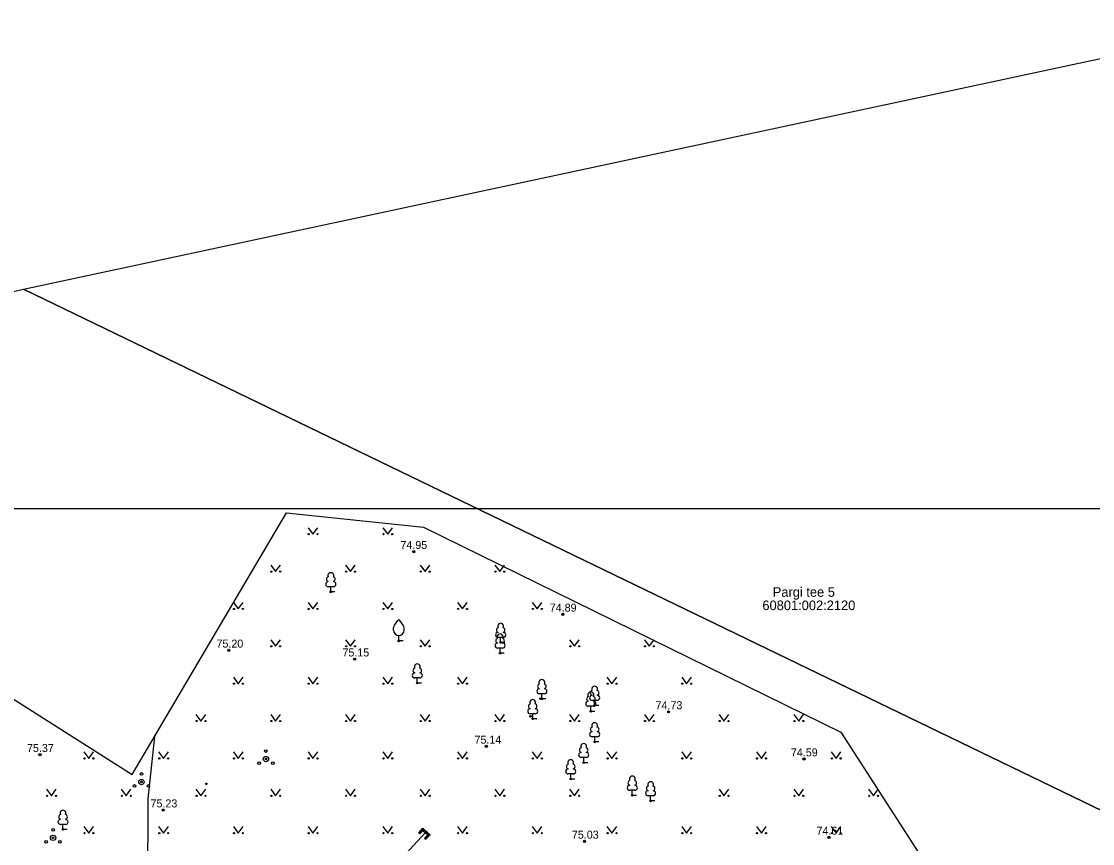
# Model space of a CAD drawing. Extents: x 629558 to 630049, y 6441509 to 6441980.
# Drawn here: x 629723.1 to 629823.4, y 6441903.2 to 6441980.2 of the extents above; entities that cross this region are included whole.
import ezdxf

# ---------------------------------------------------------------- set-up
doc = ezdxf.new("R2010")
doc.units = 0
for name, color, linetype in [('AED', 7, 'Continuous'), ('joonside', 7, 'Continuous'), ('KORGUS-EH2000', 7, 'Continuous'), ('Level 42', 7, 'Continuous'), ('MOOTMPUNKT', 7, 'Continuous'), ('MOOTPIIR', 7, 'Continuous'), ('SITRASS', 7, 'Continuous'), ('SKTRASS', 7, 'Continuous'), ('VORMISTUS', 7, 'Continuous')]:
    doc.layers.add(name, color=color, linetype=linetype)

msp = doc.modelspace()

# ---------------------------------------------------------------- linework, layer by layer
at = {"layer": 'AED'}
msp.add_lwpolyline([(629735.53, 6441913.25), (629734.91, 6441907.42), (629734.87, 6441899.27)], dxfattribs=at)
at = {"layer": 'joonside'}
for points in [[(629899.8, 6441862.7), (629889.51, 6441864.24), (629878.34, 6441864.74), (629866.47, 6441861.8), (629854.17, 6441857.5), (629840.49, 6441851.53), (629799.59, 6441827.08), (629776.26, 6441816.67), (629763.34, 6441812.24), (629753.14, 6441810.29), (629748, 6441809.34), (629742.31, 6441809.66), (629627.89, 6441878.34), (629564.99, 6441916.53), (629575.64, 6441935.2), (629637.1, 6441897.39), (629655.92, 6441928.9), (629594.87, 6441966.89), (629599.81, 6441980.25), (629667.33, 6441942.19), (629723.26, 6441955.17), (629845.35, 6441896.13), (629863.71, 6441923.54), (629898.78, 6441864.56)], [(629830.84, 6441978.2), (629863.71, 6441923.54), (629845.35, 6441896.13), (629723.26, 6441955.17)]]:
    msp.add_lwpolyline(points, close=True, dxfattribs=at)
at = {"layer": 'KORGUS-EH2000'}
for centre in [(629759.82, 6441930.58), (629773.78, 6441924.71), (629742.49, 6441921.34), (629754.28, 6441920.51), (629783.68, 6441915.57), (629766.61, 6441912.34), (629724.8, 6441911.56), (629796.36, 6441911.15), (629736.34, 6441906.37), (629798.71, 6441903.81), (629775.8, 6441903.44)]:
    msp.add_circle(centre, 0.1, dxfattribs=at)
at = {"layer": 'Level 42'}
for p, q in [((629749.91, 6441932.82), (629750.37, 6441932.21)), ((629750.37, 6441932.21), (629750.82, 6441932.82)), ((629756.91, 6441932.82), (629757.37, 6441932.21)), ((629757.37, 6441932.21), (629757.82, 6441932.82)), ((629746.41, 6441929.32), (629746.87, 6441928.71)), ((629746.87, 6441928.71), (629747.32, 6441929.32)), ((629753.41, 6441929.32), (629753.87, 6441928.71)), ((629753.87, 6441928.71), (629754.32, 6441929.32)), ((629760.41, 6441929.32), (629760.87, 6441928.71)), ((629760.87, 6441928.71), (629761.32, 6441929.32)), ((629767.41, 6441929.32), (629767.87, 6441928.71)), ((629767.87, 6441928.71), (629768.32, 6441929.32)), ((629742.91, 6441925.82), (629743.37, 6441925.21)), ((629743.37, 6441925.21), (629743.82, 6441925.82)), ((629749.91, 6441925.82), (629750.37, 6441925.21)), ((629750.37, 6441925.21), (629750.82, 6441925.82)), ((629756.91, 6441925.82), (629757.37, 6441925.21)), ((629757.37, 6441925.21), (629757.82, 6441925.82)), ((629763.91, 6441925.82), (629764.37, 6441925.21)), ((629764.37, 6441925.21), (629764.82, 6441925.82)), ((629770.91, 6441925.82), (629771.37, 6441925.21)), ((629771.37, 6441925.21), (629771.82, 6441925.82)), ((629746.41, 6441922.32), (629746.87, 6441921.71)), ((629746.87, 6441921.71), (629747.32, 6441922.32)), ((629753.41, 6441922.32), (629753.87, 6441921.71)), ((629753.87, 6441921.71), (629754.32, 6441922.32)), ((629760.41, 6441922.32), (629760.87, 6441921.71)), ((629760.87, 6441921.71), (629761.32, 6441922.32)), ((629774.41, 6441922.32), (629774.87, 6441921.71)), ((629774.87, 6441921.71), (629775.32, 6441922.32)), ((629781.41, 6441922.32), (629781.87, 6441921.71)), ((629781.87, 6441921.71), (629782.32, 6441922.32)), ((629742.91, 6441918.82), (629743.37, 6441918.21)), ((629743.37, 6441918.21), (629743.82, 6441918.82)), ((629749.91, 6441918.82), (629750.37, 6441918.21)), ((629750.37, 6441918.21), (629750.82, 6441918.82)), ((629756.91, 6441918.82), (629757.37, 6441918.21)), ((629757.37, 6441918.21), (629757.82, 6441918.82)), ((629763.91, 6441918.82), (629764.37, 6441918.21)), ((629764.37, 6441918.21), (629764.82, 6441918.82)), ((629777.91, 6441918.82), (629778.37, 6441918.21)), ((629778.37, 6441918.21), (629778.82, 6441918.82)), ((629784.91, 6441918.82), (629785.37, 6441918.21)), ((629785.37, 6441918.21), (629785.82, 6441918.82)), ((629739.41, 6441915.32), (629739.87, 6441914.71)), ((629739.87, 6441914.71), (629740.32, 6441915.32)), ((629746.41, 6441915.32), (629746.87, 6441914.71)), ((629746.87, 6441914.71), (629747.32, 6441915.32)), ((629753.41, 6441915.32), (629753.87, 6441914.71)), ((629753.87, 6441914.71), (629754.32, 6441915.32)), ((629760.41, 6441915.32), (629760.87, 6441914.71)), ((629760.87, 6441914.71), (629761.32, 6441915.32)), ((629767.41, 6441915.32), (629767.87, 6441914.71)), ((629767.87, 6441914.71), (629768.32, 6441915.32)), ((629774.41, 6441915.32), (629774.87, 6441914.71)), ((629774.87, 6441914.71), (629775.32, 6441915.32)), ((629781.41, 6441915.32), (629781.87, 6441914.71)), ((629781.87, 6441914.71), (629782.32, 6441915.32)), ((629788.41, 6441915.32), (629788.87, 6441914.71)), ((629788.87, 6441914.71), (629789.32, 6441915.32)), ((629795.41, 6441915.32), (629795.87, 6441914.71)), ((629795.87, 6441914.71), (629796.32, 6441915.32)), ((629728.91, 6441911.82), (629729.37, 6441911.21)), ((629729.37, 6441911.21), (629729.82, 6441911.82)), ((629735.91, 6441911.82), (629736.37, 6441911.21)), ((629736.37, 6441911.21), (629736.82, 6441911.82)), ((629742.91, 6441911.82), (629743.37, 6441911.21)), ((629743.37, 6441911.21), (629743.82, 6441911.82)), ((629749.91, 6441911.82), (629750.37, 6441911.21)), ((629750.37, 6441911.21), (629750.82, 6441911.82)), ((629756.91, 6441911.82), (629757.37, 6441911.21)), ((629757.37, 6441911.21), (629757.82, 6441911.82)), ((629763.91, 6441911.82), (629764.37, 6441911.21)), ((629764.37, 6441911.21), (629764.82, 6441911.82)), ((629770.91, 6441911.82), (629771.37, 6441911.21)), ((629771.37, 6441911.21), (629771.82, 6441911.82)), ((629777.91, 6441911.82), (629778.37, 6441911.21)), ((629778.37, 6441911.21), (629778.82, 6441911.82)), ((629784.91, 6441911.82), (629785.37, 6441911.21)), ((629785.37, 6441911.21), (629785.82, 6441911.82)), ((629791.91, 6441911.82), (629792.37, 6441911.21)), ((629792.37, 6441911.21), (629792.82, 6441911.82)), ((629798.91, 6441911.82), (629799.37, 6441911.21)), ((629799.37, 6441911.21), (629799.82, 6441911.82)), ((629725.41, 6441908.32), (629725.87, 6441907.71)), ((629725.87, 6441907.71), (629726.32, 6441908.32)), ((629732.41, 6441908.32), (629732.87, 6441907.71)), ((629732.87, 6441907.71), (629733.32, 6441908.32)), ((629739.41, 6441908.32), (629739.87, 6441907.71)), ((629739.87, 6441907.71), (629740.32, 6441908.32)), ((629746.41, 6441908.32), (629746.87, 6441907.71)), ((629746.87, 6441907.71), (629747.32, 6441908.32)), ((629753.41, 6441908.32), (629753.87, 6441907.71)), ((629753.87, 6441907.71), (629754.32, 6441908.32)), ((629760.41, 6441908.32), (629760.87, 6441907.71)), ((629760.87, 6441907.71), (629761.32, 6441908.32)), ((629767.41, 6441908.32), (629767.87, 6441907.71)), ((629767.87, 6441907.71), (629768.32, 6441908.32)), ((629774.41, 6441908.32), (629774.87, 6441907.71)), ((629774.87, 6441907.71), (629775.32, 6441908.32)), ((629788.41, 6441908.32), (629788.87, 6441907.71)), ((629788.87, 6441907.71), (629789.32, 6441908.32)), ((629795.41, 6441908.32), (629795.87, 6441907.71)), ((629795.87, 6441907.71), (629796.32, 6441908.32)), ((629802.41, 6441908.32), (629802.87, 6441907.71)), ((629802.87, 6441907.71), (629803.32, 6441908.32)), ((629728.91, 6441904.82), (629729.37, 6441904.21)), ((629729.37, 6441904.21), (629729.82, 6441904.82)), ((629735.91, 6441904.82), (629736.37, 6441904.21)), ((629736.37, 6441904.21), (629736.82, 6441904.82)), ((629742.91, 6441904.82), (629743.37, 6441904.21)), ((629743.37, 6441904.21), (629743.82, 6441904.82)), ((629749.91, 6441904.82), (629750.37, 6441904.21)), ((629750.37, 6441904.21), (629750.82, 6441904.82)), ((629756.91, 6441904.82), (629757.37, 6441904.21)), ((629757.37, 6441904.21), (629757.82, 6441904.82)), ((629763.91, 6441904.82), (629764.37, 6441904.21)), ((629764.37, 6441904.21), (629764.82, 6441904.82)), ((629770.91, 6441904.82), (629771.37, 6441904.21)), ((629771.37, 6441904.21), (629771.82, 6441904.82)), ((629777.91, 6441904.82), (629778.37, 6441904.21)), ((629778.37, 6441904.21), (629778.82, 6441904.82)), ((629784.91, 6441904.82), (629785.37, 6441904.21)), ((629785.37, 6441904.21), (629785.82, 6441904.82)), ((629791.91, 6441904.82), (629792.37, 6441904.21)), ((629792.37, 6441904.21), (629792.82, 6441904.82)), ((629798.91, 6441904.82), (629799.37, 6441904.21)), ((629799.37, 6441904.21), (629799.82, 6441904.82))]:
    msp.add_line(p, q, dxfattribs=at)
for centre in [(629749.97, 6441932.21), (629750.8, 6441932.21), (629756.97, 6441932.21), (629757.8, 6441932.21), (629746.47, 6441928.71), (629747.3, 6441928.71), (629753.47, 6441928.71), (629754.3, 6441928.71), (629760.47, 6441928.71), (629761.3, 6441928.71), (629767.47, 6441928.71), (629768.3, 6441928.71), (629742.97, 6441925.21), (629743.8, 6441925.21), (629749.97, 6441925.21), (629750.8, 6441925.21), (629756.97, 6441925.21), (629757.8, 6441925.21), (629763.97, 6441925.21), (629764.8, 6441925.21), (629770.97, 6441925.21), (629771.8, 6441925.21), (629746.47, 6441921.71), (629747.3, 6441921.71), (629753.47, 6441921.71), (629754.3, 6441921.71), (629760.47, 6441921.71), (629761.3, 6441921.71), (629774.47, 6441921.71), (629775.3, 6441921.71), (629781.47, 6441921.71), (629782.3, 6441921.71), (629742.97, 6441918.21), (629743.8, 6441918.21), (629749.97, 6441918.21), (629750.8, 6441918.21), (629756.97, 6441918.21), (629757.8, 6441918.21), (629763.97, 6441918.21), (629764.8, 6441918.21), (629777.97, 6441918.21), (629778.8, 6441918.21), (629784.97, 6441918.21), (629785.8, 6441918.21), (629739.47, 6441914.71), (629740.3, 6441914.71), (629746.47, 6441914.71), (629747.3, 6441914.71), (629753.47, 6441914.71), (629754.3, 6441914.71), (629760.47, 6441914.71), (629761.3, 6441914.71), (629767.47, 6441914.71), (629768.3, 6441914.71), (629774.47, 6441914.71), (629775.3, 6441914.71), (629781.47, 6441914.71), (629782.3, 6441914.71), (629788.47, 6441914.71), (629789.3, 6441914.71), (629795.47, 6441914.71), (629796.3, 6441914.71), (629728.97, 6441911.21), (629729.8, 6441911.21), (629735.97, 6441911.21), (629736.8, 6441911.21), (629742.97, 6441911.21), (629743.8, 6441911.21), (629749.97, 6441911.21), (629750.8, 6441911.21), (629756.97, 6441911.21), (629757.8, 6441911.21), (629763.97, 6441911.21), (629764.8, 6441911.21), (629770.97, 6441911.21), (629771.8, 6441911.21), (629777.97, 6441911.21), (629778.8, 6441911.21), (629784.97, 6441911.21), (629785.8, 6441911.21), (629791.97, 6441911.21), (629792.8, 6441911.21), (629798.97, 6441911.21), (629799.8, 6441911.21), (629725.47, 6441907.71), (629726.3, 6441907.71), (629732.47, 6441907.71), (629733.3, 6441907.71), (629739.47, 6441907.71), (629740.3, 6441907.71), (629746.47, 6441907.71), (629747.3, 6441907.71), (629753.47, 6441907.71), (629754.3, 6441907.71), (629760.47, 6441907.71), (629761.3, 6441907.71), (629767.47, 6441907.71), (629768.3, 6441907.71), (629774.47, 6441907.71), (629775.3, 6441907.71), (629788.47, 6441907.71), (629789.3, 6441907.71), (629795.47, 6441907.71), (629796.3, 6441907.71), (629802.47, 6441907.71), (629803.3, 6441907.71), (629728.97, 6441904.21), (629729.8, 6441904.21), (629735.97, 6441904.21), (629736.8, 6441904.21), (629742.97, 6441904.21), (629743.8, 6441904.21), (629749.97, 6441904.21), (629750.8, 6441904.21), (629756.97, 6441904.21), (629757.8, 6441904.21), (629763.97, 6441904.21), (629764.8, 6441904.21), (629770.97, 6441904.21), (629771.8, 6441904.21), (629777.97, 6441904.21), (629778.8, 6441904.21), (629784.97, 6441904.21), (629785.8, 6441904.21), (629791.97, 6441904.21), (629792.8, 6441904.21), (629798.97, 6441904.21), (629799.8, 6441904.21)]:
    msp.add_circle(centre, 0.055, dxfattribs=at)
at = {"layer": 'MOOTMPUNKT'}
for centre in [(629759.82, 6441930.58), (629752.04, 6441926.82), (629773.78, 6441924.71), (629758.41, 6441922.22), (629767.95, 6441922.07), (629742.49, 6441921.34), (629767.9, 6441921.07), (629754.28, 6441920.51), (629760.14, 6441918.27), (629771.68, 6441916.81), (629771.81, 6441916.79), (629776.75, 6441916.18), (629770.75, 6441915.16), (629770.95, 6441914.92), (629776.4, 6441915.62), (629783.68, 6441915.57), (629776.76, 6441912.75), (629766.61, 6441912.34), (629724.8, 6441911.56), (629745.96, 6441911.15), (629775.73, 6441910.81), (629796.36, 6441911.15), (629734.3, 6441909), (629740.37, 6441908.83), (629774.51, 6441909.28), (629780.28, 6441907.75), (629782, 6441907.23), (629736.34, 6441906.37), (629726.02, 6441903.77), (629726.95, 6441904.56), (629798.71, 6441903.81), (629775.8, 6441903.44)]:
    msp.add_circle(centre, 0.075, dxfattribs=at)
at = {"layer": 'MOOTPIIR'}
msp.add_lwpolyline([(629706.73, 6441902.77), (629706.73, 6441916.01), (629713.24, 6441921.22), (629722.14, 6441916.88), (629733.44, 6441909.7), (629747.89, 6441934.23), (629760.72, 6441932.86), (629799.83, 6441913.67), (629809.01, 6441899.42)], dxfattribs=at)
at = {"layer": 'SITRASS'}
for p, q in [((629746.72, 6441888.95), (629760.95, 6441904.31)), ((629760.28, 6441904.25), (629760.67, 6441904.67)), ((629760.28, 6441904.25), (629760.39, 6441904.15)), ((629760.29, 6441904.26), (629760.29, 6441904.24)), ((629760.31, 6441904.29), (629760.32, 6441904.21)), ((629760.33, 6441904.2), (629760.67, 6441904.56)), ((629760.34, 6441904.32), (629760.34, 6441904.19)), ((629760.36, 6441904.34), (629760.37, 6441904.16)), ((629760.39, 6441904.15), (629760.67, 6441904.46)), ((629760.39, 6441904.37), (629760.39, 6441904.16)), ((629760.41, 6441904.39), (629760.42, 6441904.18)), ((629760.43, 6441904.42), (629760.44, 6441904.21)), ((629760.46, 6441904.44), (629760.47, 6441904.23)), ((629760.48, 6441904.47), (629760.49, 6441904.26)), ((629760.51, 6441904.5), (629760.51, 6441904.29)), ((629760.53, 6441904.52), (629760.54, 6441904.31)), ((629760.55, 6441904.55), (629760.56, 6441904.34)), ((629760.58, 6441904.57), (629760.59, 6441904.36)), ((629760.6, 6441904.6), (629760.61, 6441904.39)), ((629760.63, 6441904.63), (629760.63, 6441904.41)), ((629760.65, 6441904.65), (629760.66, 6441904.44)), ((629760.67, 6441904.67), (629761.33, 6441904.06)), ((629760.67, 6441904.66), (629760.68, 6441904.45)), ((629760.67, 6441904.56), (629761.22, 6441904.06)), ((629760.67, 6441904.46), (629761.12, 6441904.05)), ((629760.7, 6441904.64), (629760.71, 6441904.43)), ((629760.73, 6441904.62), (629760.73, 6441904.4)), ((629760.75, 6441904.59), (629760.76, 6441904.38)), ((629760.78, 6441904.57), (629760.79, 6441904.36)), ((629760.8, 6441904.54), (629760.81, 6441904.33)), ((629760.83, 6441904.52), (629760.84, 6441904.31)), ((629761.12, 6441904.05), (629760.83, 6441903.74)), ((629760.86, 6441904.5), (629760.86, 6441904.28)), ((629760.86, 6441903.78), (629760.86, 6441903.71)), ((629760.88, 6441904.47), (629760.89, 6441904.26)), ((629761.22, 6441904.06), (629760.88, 6441903.69)), ((629760.88, 6441903.8), (629760.89, 6441903.68)), ((629760.91, 6441904.45), (629760.92, 6441904.24)), ((629760.91, 6441903.83), (629760.92, 6441903.66)), ((629760.93, 6441904.42), (629760.94, 6441904.21)), ((629760.93, 6441903.85), (629760.94, 6441903.64)), ((629761.33, 6441904.06), (629760.94, 6441903.64)), ((629760.96, 6441904.4), (629760.97, 6441904.19)), ((629760.96, 6441903.88), (629760.96, 6441903.67)), ((629760.98, 6441903.91), (629760.99, 6441903.69)), ((629760.99, 6441904.38), (629760.99, 6441904.16)), ((629761, 6441903.93), (629761.01, 6441903.72)), ((629761.01, 6441904.35), (629761.02, 6441904.14)), ((629761.03, 6441903.96), (629761.04, 6441903.75)), ((629761.04, 6441904.33), (629761.05, 6441904.11)), ((629761.05, 6441903.98), (629761.06, 6441903.77)), ((629761.06, 6441904.3), (629761.07, 6441904.09)), ((629761.08, 6441904.01), (629761.08, 6441903.8)), ((629761.09, 6441904.28), (629761.1, 6441904.07)), ((629761.1, 6441904.03), (629761.11, 6441903.82)), ((629761.12, 6441904.25), (629761.13, 6441903.85)), ((629761.14, 6441904.23), (629761.16, 6441903.87)), ((629761.17, 6441904.21), (629761.18, 6441903.9)), ((629761.19, 6441904.18), (629761.2, 6441903.93)), ((629761.22, 6441904.16), (629761.23, 6441903.95)), ((629761.25, 6441904.13), (629761.25, 6441903.98)), ((629761.27, 6441904.11), (629761.28, 6441904)), ((629761.3, 6441904.09), (629761.3, 6441904.03)), ((629761.32, 6441904.06), (629761.32, 6441904.06)), ((629760.83, 6441903.74), (629760.94, 6441903.64)), ((629760.84, 6441903.75), (629760.84, 6441903.73))]:
    msp.add_line(p, q, dxfattribs=at)
at = {"layer": 'SKTRASS'}
for p, q in [((629752.28, 6441927.29), (629751.8, 6441927.29)), ((629752.04, 6441926.82), (629752.04, 6441927.29)), ((629752.42, 6441926.82), (629752.04, 6441926.82)), ((629758.41, 6441922.22), (629758.41, 6441922.72)), ((629758.81, 6441922.22), (629758.41, 6441922.22)), ((629768.19, 6441922.54), (629767.71, 6441922.54)), ((629767.95, 6441922.07), (629767.95, 6441922.54)), ((629768.33, 6441922.07), (629767.95, 6441922.07)), ((629768.14, 6441921.54), (629767.66, 6441921.54)), ((629767.9, 6441921.07), (629767.9, 6441921.54)), ((629768.28, 6441921.07), (629767.9, 6441921.07)), ((629760.38, 6441918.75), (629759.9, 6441918.75)), ((629760.14, 6441918.27), (629760.14, 6441918.75)), ((629760.52, 6441918.27), (629760.14, 6441918.27)), ((629772.05, 6441917.27), (629771.57, 6441917.27)), ((629771.81, 6441916.79), (629771.81, 6441917.27)), ((629772.19, 6441916.79), (629771.81, 6441916.79)), ((629776.64, 6441916.09), (629776.16, 6441916.09)), ((629776.4, 6441915.62), (629776.4, 6441916.09)), ((629776.99, 6441916.65), (629776.52, 6441916.65)), ((629776.75, 6441916.18), (629776.75, 6441916.65)), ((629777.14, 6441916.18), (629776.75, 6441916.18)), ((629771.19, 6441915.39), (629770.71, 6441915.39)), ((629770.95, 6441914.92), (629770.95, 6441915.39)), ((629771.33, 6441914.92), (629770.95, 6441914.92)), ((629776.78, 6441915.62), (629776.4, 6441915.62)), ((629777, 6441913.23), (629776.52, 6441913.23)), ((629776.76, 6441912.75), (629776.76, 6441913.23)), ((629777.14, 6441912.75), (629776.76, 6441912.75)), ((629775.97, 6441911.29), (629775.49, 6441911.29)), ((629775.73, 6441910.81), (629775.73, 6441911.29)), ((629776.11, 6441910.81), (629775.73, 6441910.81)), ((629774.76, 6441909.76), (629774.28, 6441909.76)), ((629774.51, 6441909.28), (629774.51, 6441909.76)), ((629774.9, 6441909.28), (629774.51, 6441909.28)), ((629780.52, 6441908.23), (629780.04, 6441908.23)), ((629780.28, 6441907.75), (629780.28, 6441908.23)), ((629780.66, 6441907.75), (629780.28, 6441907.75)), ((629782.24, 6441907.7), (629781.76, 6441907.7)), ((629782, 6441907.23), (629782, 6441907.7)), ((629782.38, 6441907.23), (629782, 6441907.23)), ((629727.19, 6441905.03), (629726.71, 6441905.03)), ((629726.95, 6441904.56), (629726.95, 6441905.03)), ((629727.33, 6441904.56), (629726.95, 6441904.56))]:
    msp.add_line(p, q, dxfattribs=at)
for points in [[(629757.91, 6441923.22), (629757.91, 6441923.37), (629757.92, 6441923.43), (629757.96, 6441923.56), (629758.02, 6441923.68), (629758.16, 6441923.92), (629758.32, 6441924.12), (629758.41, 6441924.22)], [(629758.91, 6441923.22), (629758.91, 6441923.37), (629758.9, 6441923.43), (629758.87, 6441923.56), (629758.81, 6441923.68), (629758.66, 6441923.92), (629758.5, 6441924.12), (629758.41, 6441924.22)]]:
    msp.add_lwpolyline(points, dxfattribs=at)
for centre, radius in [((629745.96, 6441911.9), 0.125), ((629745.32, 6441910.77), 0.125), ((629745.96, 6441911.15), 0.25), ((629746.61, 6441910.77), 0.125), ((629734.3, 6441909.75), 0.125), ((629734.3, 6441909), 0.25), ((629733.65, 6441908.63), 0.125), ((629734.95, 6441908.63), 0.125), ((629726.02, 6441903.77), 0.25), ((629726.02, 6441904.52), 0.125), ((629725.36, 6441903.4), 0.125), ((629726.67, 6441903.4), 0.125)]:
    msp.add_circle(centre, radius, dxfattribs=at)
for centre, radius, start, end in [((629751.87, 6441927.99), 0.233, 109.0217, 253.1415), ((629752.04, 6441928.33), 0.277, 332.5799, 207.4201), ((629752.21, 6441927.99), 0.233, 286.8508, 70.9859), ((629751.8, 6441927.53), 0.238, 90.0016, 269.3953), ((629752.28, 6441927.53), 0.238, 270.6047, 89.9984), ((629767.95, 6441923.59), 0.277, 332.5799, 207.4201), ((629758.41, 6441923.22), 0.5, 180, 0), ((629767.71, 6441922.78), 0.238, 90.0016, 269.3953), ((629767.78, 6441923.24), 0.233, 109.0217, 253.1415), ((629767.9, 6441922.59), 0.277, 332.5799, 207.4201), ((629768.12, 6441923.24), 0.233, 286.8508, 70.9859), ((629768.19, 6441922.78), 0.238, 270.6047, 89.9984), ((629767.66, 6441921.78), 0.238, 90.0016, 269.3953), ((629767.73, 6441922.24), 0.233, 109.0217, 253.1415), ((629768.07, 6441922.24), 0.233, 286.8508, 70.9859), ((629768.13, 6441921.78), 0.238, 270.6047, 89.9984), ((629760.14, 6441919.79), 0.277, 332.5799, 207.4201), ((629759.9, 6441918.98), 0.238, 90.0016, 269.3953), ((629759.97, 6441919.44), 0.233, 109.0217, 253.1415), ((629760.31, 6441919.44), 0.233, 286.8508, 70.9859), ((629760.38, 6441918.98), 0.238, 270.6047, 89.9984), ((629771.64, 6441917.96), 0.233, 109.0217, 253.1415), ((629771.81, 6441918.31), 0.277, 332.5799, 207.4201), ((629771.98, 6441917.96), 0.233, 286.8508, 70.9859), ((629776.75, 6441917.7), 0.277, 332.5799, 207.4201), ((629771.58, 6441917.5), 0.238, 90.0016, 269.3953), ((629772.05, 6441917.5), 0.238, 270.6047, 89.9984), ((629776.23, 6441916.79), 0.233, 109.0217, 253.1415), ((629776.4, 6441917.14), 0.277, 332.5799, 207.4201), ((629776.52, 6441916.89), 0.238, 90.0016, 269.3953), ((629776.58, 6441917.35), 0.233, 109.0217, 253.1415), ((629776.57, 6441916.79), 0.233, 286.8508, 70.9859), ((629776.93, 6441917.35), 0.233, 286.8508, 70.9859), ((629776.99, 6441916.89), 0.238, 270.6047, 89.9984), ((629770.72, 6441915.63), 0.238, 90.0016, 269.3953), ((629770.78, 6441916.09), 0.233, 109.0217, 253.1415), ((629770.95, 6441916.44), 0.277, 332.5799, 207.4201), ((629771.12, 6441916.09), 0.233, 286.8508, 70.9859), ((629771.19, 6441915.63), 0.238, 270.6047, 89.9984), ((629776.16, 6441916.33), 0.238, 90.0016, 269.3953), ((629776.64, 6441916.33), 0.238, 270.6047, 89.9984), ((629776.59, 6441913.93), 0.233, 109.0217, 253.1415), ((629776.76, 6441914.27), 0.277, 332.5799, 207.4201), ((629776.93, 6441913.93), 0.233, 286.8508, 70.9859), ((629776.52, 6441913.47), 0.238, 90.0016, 269.3953), ((629777, 6441913.47), 0.238, 270.6047, 89.9984), ((629775.56, 6441911.99), 0.233, 109.0217, 253.1415), ((629775.73, 6441912.33), 0.277, 332.5799, 207.4201), ((629775.9, 6441911.99), 0.233, 286.8508, 70.9859), ((629774.51, 6441910.8), 0.277, 332.5799, 207.4201), ((629775.49, 6441911.53), 0.238, 90.0016, 269.3953), ((629775.97, 6441911.53), 0.238, 270.6047, 89.9984), ((629774.28, 6441909.99), 0.238, 90.0016, 269.3953), ((629774.34, 6441910.45), 0.233, 109.0217, 253.1415), ((629774.69, 6441910.45), 0.233, 286.8508, 70.9859), ((629774.75, 6441909.99), 0.238, 270.6047, 89.9984), ((629780.11, 6441908.92), 0.233, 109.0217, 253.1415), ((629780.28, 6441909.27), 0.277, 332.5799, 207.4201), ((629780.45, 6441908.92), 0.233, 286.8508, 70.9859), ((629782, 6441908.75), 0.277, 332.5799, 207.4201), ((629780.04, 6441908.46), 0.238, 90.0016, 269.3953), ((629780.52, 6441908.46), 0.238, 270.6047, 89.9984), ((629781.76, 6441907.94), 0.238, 90.0016, 269.3953), ((629781.83, 6441908.4), 0.233, 109.0217, 253.1415), ((629782.17, 6441908.4), 0.233, 286.8508, 70.9859), ((629782.23, 6441907.94), 0.238, 270.6047, 89.9984), ((629726.78, 6441905.73), 0.233, 109.0217, 253.1415), ((629726.95, 6441906.08), 0.277, 332.5799, 207.4201), ((629727.13, 6441905.73), 0.233, 286.8508, 70.9859), ((629726.72, 6441905.27), 0.238, 90.0016, 269.3953), ((629727.19, 6441905.27), 0.238, 270.6047, 89.9984)]:
    msp.add_arc(centre, radius, start, end, dxfattribs=at)
at = {"layer": 'VORMISTUS'}
msp.add_lwpolyline([(629948.67, 6441762.11), (629663.67, 6441762.11), (629663.67, 6441934.61), (629948.67, 6441934.61), (629948.67, 6441762.11)], dxfattribs=at)

# ---------------------------------------------------------------- texts
at = {"layer": 'joonside'}
for s, p in [('Pargi tee 5', (629793.44, 6441926.35)), ('60801:002:2120', (629792.47, 6441925.1))]:
    msp.add_text(s, height=0.9, dxfattribs=at).set_placement(p)
at = {"layer": 'KORGUS-EH2000'}
for s, p in [('74.95', (629758.56, 6441930.83)), ('74.89', (629772.55, 6441924.96)), ('75.20', (629741.33, 6441921.59)), ('75.15', (629753.13, 6441920.76)), ('74.73', (629782.46, 6441915.82)), ('75.14', (629765.5, 6441912.59)), ('75.37', (629723.58, 6441911.81)), ('74.59', (629795.14, 6441911.4)), ('75.23', (629735.15, 6441906.62)), ('74.61', (629797.54, 6441904.06)), ('75.03', (629774.62, 6441903.69))]:
    msp.add_text(s, height=0.75, dxfattribs=at).set_placement(p)

doc.saveas('drawing.dxf')
